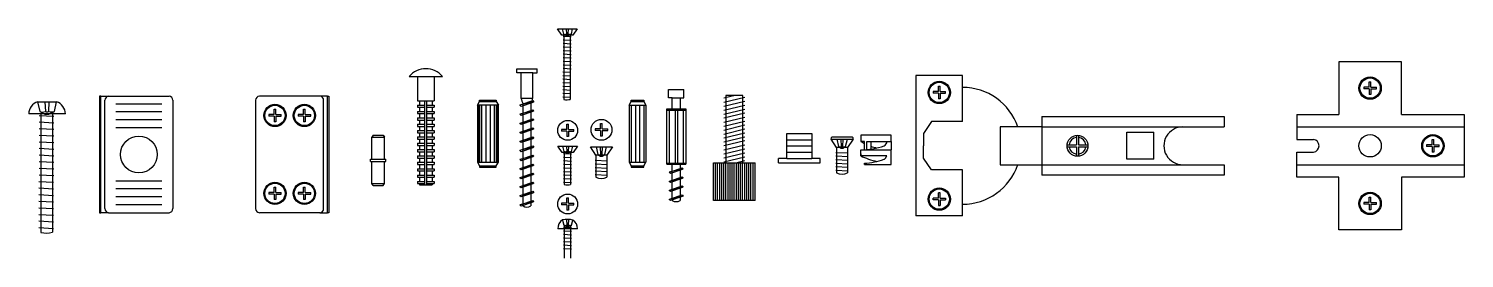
# Model space of a CAD drawing. Header units: inches. Extents: x 71 to 1987, y -506 to 120.
# Drawn here: x 71.23 to 105.52, y -169.9 to -164.43 of the extents above; entities that cross this region are included whole.
import ezdxf

# ---------------------------------------------------------------- set-up
doc = ezdxf.new("R2010")
doc.units = ezdxf.units.IN
doc.header["$MEASUREMENT"] = 0
doc.layers.add('INFO', color=2, linetype='Continuous', transparency=0.2)

msp = doc.modelspace()

# ---------------------------------------------------------------- linework, layer by layer
at = {"layer": 'INFO'}
for p, q in [((83.859, -164.426), (84.333, -164.426)), ((83.964, -164.582), (83.859, -164.426)), ((83.974, -164.426), (84.002, -164.552)), ((84.002, -164.552), (84.069, -164.587)), ((84.069, -164.426), (84.074, -164.552)), ((84.118, -164.552), (84.124, -164.426)), ((84.118, -164.587), (84.192, -164.552)), ((84.192, -164.552), (84.222, -164.426)), ((84.333, -164.426), (84.229, -164.582)), ((84.229, -164.582), (83.964, -164.582)), ((83.995, -164.602), (84.185, -164.612)), ((83.995, -164.687), (84.185, -164.697)), ((83.995, -164.772), (84.185, -164.782)), ((83.995, -164.857), (84.185, -164.867)), ((84.015, -164.582), (84.015, -166.111)), ((84.069, -164.587), (84.118, -164.587)), ((84.165, -164.582), (84.165, -166.109)), ((83.995, -164.941), (84.185, -164.951)), ((83.995, -165.027), (84.185, -165.037)), ((83.995, -165.112), (84.185, -165.122)), ((83.995, -165.197), (84.185, -165.207)), ((104.018, -165.217), (102.518, -165.217)), ((102.518, -165.217), (102.518, -166.467)), ((104.018, -166.467), (104.018, -165.217)), ((80.315, -165.567), (81.115, -165.567)), ((80.515, -165.567), (80.515, -166.147)), ((80.915, -165.567), (80.915, -166.147)), ((82.887, -165.481), (82.887, -165.381)), ((82.887, -165.381), (83.375, -165.381)), ((82.987, -165.481), (82.887, -165.481)), ((83.275, -165.481), (82.987, -165.481)), ((82.987, -165.481), (82.987, -166.081)), ((83.275, -166.081), (83.275, -165.481)), ((83.275, -165.481), (83.375, -165.481)), ((83.375, -165.481), (83.375, -165.381)), ((83.989, -165.453), (84.179, -165.463)), ((83.989, -165.538), (84.179, -165.548)), ((83.995, -165.283), (84.185, -165.292)), ((83.995, -165.368), (84.185, -165.378)), ((93.536, -165.544), (92.421, -165.544)), ((92.421, -165.544), (92.421, -168.889)), ((93.536, -166.639), (93.536, -165.544)), ((83.989, -165.623), (84.179, -165.633)), ((83.989, -165.708), (84.179, -165.717)), ((83.989, -165.793), (84.179, -165.803)), ((83.989, -165.878), (84.179, -165.888)), ((86.514, -166.074), (86.514, -165.876)), ((86.514, -165.876), (86.881, -165.876)), ((86.881, -166.074), (86.881, -165.876)), ((92.959, -165.925), (92.829, -165.925)), ((92.829, -165.925), (92.829, -165.965)), ((92.959, -165.925), (92.959, -165.795)), ((92.959, -165.795), (92.999, -165.795)), ((92.999, -165.925), (92.999, -165.795)), ((92.999, -165.925), (93.129, -165.925)), ((93.129, -165.965), (93.129, -165.925)), ((103.248, -165.822), (103.118, -165.822)), ((103.118, -165.822), (103.118, -165.862)), ((103.248, -165.862), (103.118, -165.862)), ((103.248, -165.822), (103.248, -165.692)), ((103.248, -165.692), (103.288, -165.692)), ((103.248, -165.862), (103.248, -165.992)), ((103.288, -165.822), (103.288, -165.692)), ((103.288, -165.822), (103.418, -165.822)), ((103.288, -165.862), (103.288, -165.992)), ((103.288, -165.862), (103.418, -165.862)), ((103.418, -165.862), (103.418, -165.822)), ((71.444, -166.166), (71.896, -166.166)), ((71.444, -166.166), (71.495, -166.399)), ((71.619, -166.166), (71.63, -166.399)), ((71.71, -166.399), (71.721, -166.166)), ((71.847, -166.399), (71.896, -166.166)), ((72.956, -166.035), (72.924, -166.035)), ((72.924, -166.035), (72.924, -168.812)), ((72.956, -168.812), (72.956, -166.035)), ((72.956, -166.035), (73.141, -166.035)), ((73.051, -168.714), (73.051, -166.132)), ((73.141, -166.035), (74.585, -166.035)), ((74.413, -166.223), (73.313, -166.223)), ((74.675, -166.132), (74.675, -168.714)), ((76.651, -166.132), (76.651, -168.714)), ((78.185, -166.035), (76.741, -166.035)), ((78.371, -166.035), (78.185, -166.035)), ((78.275, -168.714), (78.275, -166.132)), ((78.371, -168.812), (78.371, -166.035)), ((78.371, -166.035), (78.403, -166.035)), ((78.403, -166.035), (78.403, -168.812)), ((80.515, -166.147), (80.915, -166.147)), ((80.515, -166.249), (80.69, -166.249)), ((80.515, -166.249), (80.515, -166.299)), ((80.565, -166.147), (80.565, -166.249)), ((80.69, -168.147), (80.69, -166.147)), ((80.74, -168.147), (80.74, -166.147)), ((80.74, -166.249), (80.915, -166.249)), ((80.865, -166.147), (80.865, -166.249)), ((80.915, -166.249), (80.915, -166.299)), ((81.949, -166.248), (81.999, -166.159)), ((81.949, -166.248), (81.949, -167.605)), ((82.449, -166.248), (81.949, -166.248)), ((81.974, -166.248), (81.974, -167.605)), ((81.999, -166.159), (81.999, -166.126)), ((81.999, -166.126), (82.399, -166.126)), ((81.999, -166.159), (82.399, -166.159)), ((81.999, -166.248), (81.999, -167.605)), ((82.049, -166.248), (82.049, -167.605)), ((82.149, -166.248), (82.149, -167.605)), ((82.249, -166.248), (82.249, -167.605)), ((82.349, -166.248), (82.349, -167.605)), ((82.399, -166.126), (82.399, -166.159)), ((82.399, -166.159), (82.449, -166.248)), ((82.399, -166.248), (82.399, -167.605)), ((82.424, -166.248), (82.424, -167.605)), ((82.449, -167.605), (82.449, -166.248)), ((83.297, -166.167), (82.965, -166.25)), ((82.965, -166.25), (82.991, -166.235)), ((82.991, -166.276), (82.965, -166.25)), ((82.987, -166.081), (83.275, -166.081)), ((82.991, -166.235), (83.271, -166.14)), ((83.271, -166.182), (82.991, -166.276)), ((83.037, -168.65), (83.037, -166.219)), ((83.225, -166.219), (83.225, -168.65)), ((83.271, -166.14), (83.297, -166.167)), ((83.297, -166.167), (83.271, -166.182)), ((83.989, -165.963), (84.179, -165.973)), ((83.989, -166.049), (84.179, -166.059)), ((85.57, -166.248), (85.62, -166.159)), ((85.57, -166.248), (85.57, -167.605)), ((85.57, -166.248), (85.97, -166.248)), ((85.62, -166.159), (85.62, -166.126)), ((85.62, -166.126), (85.92, -166.126)), ((85.62, -166.159), (85.92, -166.159)), ((85.62, -166.248), (85.62, -167.605)), ((85.72, -166.248), (85.72, -167.605)), ((85.82, -166.248), (85.82, -167.605)), ((85.92, -166.126), (85.92, -166.159)), ((85.92, -166.159), (85.97, -166.248)), ((85.92, -166.248), (85.92, -167.605)), ((85.97, -166.248), (85.97, -167.605)), ((86.602, -166.074), (86.514, -166.074)), ((86.602, -166.338), (86.602, -166.074)), ((86.602, -166.074), (86.79, -166.074)), ((86.79, -166.074), (86.79, -166.338)), ((86.79, -166.074), (86.881, -166.074)), ((88.101, -166.021), (87.835, -166.085)), ((87.835, -166.18), (88.334, -166.06)), ((87.835, -166.274), (88.334, -166.154)), ((87.835, -166.369), (88.334, -166.249)), ((88.285, -166.021), (87.885, -166.021)), ((87.885, -166.021), (87.885, -167.621)), ((88.285, -167.621), (88.285, -166.021)), ((92.959, -165.965), (92.829, -165.965)), ((92.959, -165.965), (92.959, -166.095)), ((92.999, -166.095), (92.959, -166.095)), ((92.999, -165.965), (92.999, -166.095)), ((92.999, -165.965), (93.129, -165.965)), ((103.288, -165.992), (103.248, -165.992)), ((72.108, -166.454), (71.232, -166.454)), ((71.483, -166.492), (71.835, -166.511)), ((71.495, -166.399), (71.62, -166.464)), ((71.52, -166.454), (71.52, -169.282)), ((71.62, -166.464), (71.71, -166.464)), ((71.71, -166.464), (71.847, -166.399)), ((71.798, -166.454), (71.798, -169.28)), ((74.413, -166.411), (73.313, -166.411)), ((74.413, -166.6), (73.313, -166.6)), ((77.093, -166.473), (76.963, -166.473)), ((76.963, -166.473), (76.963, -166.513)), ((77.093, -166.513), (76.963, -166.513)), ((77.093, -166.473), (77.093, -166.343)), ((77.093, -166.343), (77.133, -166.343)), ((77.093, -166.513), (77.093, -166.643)), ((77.133, -166.473), (77.133, -166.343)), ((77.133, -166.473), (77.263, -166.473)), ((77.133, -166.513), (77.133, -166.643)), ((77.133, -166.513), (77.263, -166.513)), ((77.263, -166.513), (77.263, -166.473)), ((77.796, -166.473), (77.666, -166.473)), ((77.666, -166.473), (77.666, -166.513)), ((77.796, -166.513), (77.666, -166.513)), ((77.796, -166.473), (77.796, -166.343)), ((77.796, -166.343), (77.836, -166.343)), ((77.796, -166.513), (77.796, -166.643)), ((77.836, -166.473), (77.836, -166.343)), ((77.836, -166.473), (77.966, -166.473)), ((77.836, -166.513), (77.836, -166.643)), ((77.836, -166.513), (77.966, -166.513)), ((77.966, -166.513), (77.966, -166.473)), ((80.515, -166.299), (80.69, -166.299)), ((80.515, -166.4), (80.69, -166.4)), ((80.515, -166.4), (80.515, -166.45)), ((80.515, -166.45), (80.69, -166.45)), ((80.515, -166.552), (80.69, -166.552)), ((80.515, -166.552), (80.515, -166.602)), ((80.515, -166.602), (80.69, -166.602)), ((80.565, -166.299), (80.565, -166.4)), ((80.565, -166.45), (80.565, -166.552)), ((80.565, -166.602), (80.565, -166.703)), ((80.74, -166.299), (80.915, -166.299)), ((80.74, -166.4), (80.915, -166.4)), ((80.74, -166.45), (80.915, -166.45)), ((80.74, -166.552), (80.915, -166.552)), ((80.74, -166.602), (80.915, -166.602)), ((80.865, -166.299), (80.865, -166.4)), ((80.865, -166.45), (80.865, -166.552)), ((80.865, -166.602), (80.865, -166.703)), ((80.915, -166.4), (80.915, -166.45)), ((80.915, -166.552), (80.915, -166.602)), ((83.297, -166.383), (82.965, -166.466)), ((82.965, -166.466), (82.991, -166.451)), ((82.991, -166.492), (82.965, -166.466)), ((83.297, -166.599), (82.965, -166.682)), ((82.991, -166.451), (83.271, -166.357)), ((83.271, -166.398), (82.991, -166.492)), ((82.991, -166.667), (83.271, -166.573)), ((83.271, -166.614), (82.991, -166.708)), ((83.271, -166.357), (83.297, -166.383)), ((83.297, -166.383), (83.271, -166.398)), ((83.271, -166.573), (83.297, -166.599)), ((83.297, -166.599), (83.271, -166.614)), ((86.47, -167.658), (86.47, -166.338)), ((86.47, -166.338), (86.922, -166.338)), ((86.47, -166.366), (86.922, -166.366)), ((86.528, -166.366), (86.528, -167.63)), ((86.67, -166.366), (86.67, -167.63)), ((86.723, -166.366), (86.723, -167.63)), ((86.864, -166.366), (86.864, -167.63)), ((86.922, -166.338), (86.922, -167.658)), ((87.835, -166.463), (88.334, -166.343)), ((88.334, -166.438), (87.835, -166.558)), ((87.835, -166.652), (88.334, -166.532)), ((87.835, -166.747), (88.334, -166.627)), ((95.43, -166.516), (99.78, -166.516)), ((95.43, -166.516), (95.43, -167.917)), ((99.78, -166.516), (99.78, -166.767)), ((101.518, -166.467), (102.518, -166.467)), ((101.518, -166.467), (101.518, -166.767)), ((104.018, -166.467), (105.518, -166.467)), ((105.518, -166.467), (105.518, -167.967)), ((71.483, -166.648), (71.835, -166.666)), ((71.483, -166.806), (71.835, -166.824)), ((71.483, -166.963), (71.835, -166.982)), ((74.413, -166.788), (73.313, -166.788)), ((77.133, -166.643), (77.093, -166.643)), ((77.836, -166.643), (77.796, -166.643)), ((79.457, -166.964), (79.427, -167.014)), ((79.457, -166.964), (79.697, -166.964)), ((79.697, -166.964), (79.727, -167.014)), ((80.515, -166.703), (80.69, -166.703)), ((80.515, -166.703), (80.515, -166.753)), ((80.515, -166.753), (80.69, -166.753)), ((80.515, -166.854), (80.69, -166.854)), ((80.515, -166.854), (80.515, -166.904)), ((80.515, -166.904), (80.69, -166.904)), ((80.565, -166.753), (80.565, -166.854)), ((80.565, -166.904), (80.565, -167.006)), ((80.74, -166.703), (80.915, -166.703)), ((80.74, -166.753), (80.915, -166.753)), ((80.74, -166.854), (80.915, -166.854)), ((80.74, -166.904), (80.915, -166.904)), ((80.865, -166.753), (80.865, -166.854)), ((80.865, -166.904), (80.865, -167.006)), ((80.915, -166.703), (80.915, -166.753)), ((80.915, -166.854), (80.915, -166.904)), ((82.965, -166.682), (82.991, -166.667)), ((82.991, -166.708), (82.965, -166.682)), ((83.297, -166.815), (82.965, -166.898)), ((82.965, -166.898), (82.991, -166.883)), ((82.991, -166.925), (82.965, -166.898)), ((82.991, -166.883), (83.271, -166.789)), ((83.271, -166.83), (82.991, -166.925)), ((83.271, -166.789), (83.297, -166.815)), ((83.297, -166.815), (83.271, -166.83)), ((84.084, -166.829), (83.954, -166.829)), ((83.954, -166.829), (83.954, -166.869)), ((84.084, -166.869), (83.954, -166.869)), ((84.084, -166.829), (84.084, -166.699)), ((84.084, -166.699), (84.124, -166.699)), ((84.084, -166.869), (84.084, -166.999)), ((84.124, -166.829), (84.124, -166.699)), ((84.124, -166.829), (84.254, -166.829)), ((84.124, -166.869), (84.124, -166.999)), ((84.124, -166.869), (84.254, -166.869)), ((84.254, -166.869), (84.254, -166.829)), ((84.891, -166.816), (84.761, -166.816)), ((84.761, -166.816), (84.761, -166.856)), ((84.891, -166.856), (84.761, -166.856)), ((84.891, -166.816), (84.891, -166.686)), ((84.891, -166.686), (84.931, -166.686)), ((84.891, -166.856), (84.891, -166.986)), ((84.931, -166.816), (84.931, -166.686)), ((84.931, -166.816), (85.061, -166.816)), ((84.931, -166.856), (84.931, -166.986)), ((84.931, -166.856), (85.061, -166.856)), ((85.061, -166.856), (85.061, -166.816)), ((87.835, -166.841), (88.334, -166.721)), ((87.835, -166.936), (88.334, -166.816)), ((87.835, -167.03), (88.334, -166.91)), ((89.338, -167.521), (89.338, -166.921)), ((89.338, -166.921), (89.938, -166.921)), ((89.938, -166.921), (89.938, -167.521)), ((91.831, -166.962), (91.105, -166.962)), ((91.105, -166.962), (91.105, -167.112)), ((91.831, -167.112), (91.831, -166.962)), ((92.79, -166.639), (92.599, -166.921)), ((92.599, -166.921), (92.599, -167.217)), ((93.536, -166.639), (92.79, -166.639)), ((95.43, -166.767), (94.43, -166.767)), ((94.43, -166.767), (94.43, -167.667)), ((95.43, -166.767), (99.78, -166.767)), ((96.255, -166.968), (96.255, -167.192)), ((96.305, -166.968), (96.305, -167.192)), ((97.457, -167.539), (97.457, -166.894)), ((97.457, -166.894), (98.102, -166.894)), ((98.102, -167.539), (98.102, -166.894)), ((101.518, -166.767), (105.518, -166.767)), ((101.518, -166.767), (101.518, -167.067)), ((71.483, -167.119), (71.835, -167.138)), ((71.483, -167.277), (71.835, -167.295)), ((79.427, -167.539), (79.427, -167.014)), ((79.427, -167.014), (79.727, -167.014)), ((79.727, -167.539), (79.727, -167.014)), ((80.515, -167.006), (80.69, -167.006)), ((80.515, -167.006), (80.515, -167.056)), ((80.515, -167.056), (80.69, -167.056)), ((80.515, -167.157), (80.69, -167.157)), ((80.515, -167.157), (80.515, -167.207)), ((80.515, -167.207), (80.69, -167.207)), ((80.515, -167.309), (80.69, -167.309)), ((80.515, -167.309), (80.515, -167.359)), ((80.565, -167.056), (80.565, -167.157)), ((80.565, -167.207), (80.565, -167.309)), ((80.74, -167.006), (80.915, -167.006)), ((80.74, -167.056), (80.915, -167.056)), ((80.74, -167.157), (80.915, -167.157)), ((80.74, -167.207), (80.915, -167.207)), ((80.74, -167.309), (80.915, -167.309)), ((80.865, -167.056), (80.865, -167.157)), ((80.865, -167.207), (80.865, -167.309)), ((80.915, -167.006), (80.915, -167.056)), ((80.915, -167.157), (80.915, -167.207)), ((80.915, -167.309), (80.915, -167.359)), ((83.297, -167.031), (82.965, -167.115)), ((82.965, -167.115), (82.991, -167.099)), ((82.991, -167.141), (82.965, -167.115)), ((83.297, -167.248), (82.965, -167.331)), ((82.991, -167.099), (83.271, -167.005)), ((83.271, -167.047), (82.991, -167.141)), ((82.991, -167.316), (83.271, -167.221)), ((83.271, -167.263), (82.991, -167.357)), ((83.271, -167.005), (83.297, -167.031)), ((83.297, -167.031), (83.271, -167.047)), ((83.271, -167.221), (83.297, -167.248)), ((83.297, -167.248), (83.271, -167.263)), ((83.867, -167.225), (84.341, -167.225)), ((83.971, -167.38), (83.867, -167.225)), ((83.982, -167.225), (84.009, -167.351)), ((84.076, -167.225), (84.082, -167.351)), ((84.124, -166.999), (84.084, -166.999)), ((84.125, -167.351), (84.131, -167.225)), ((84.199, -167.351), (84.23, -167.225)), ((84.341, -167.225), (84.236, -167.38)), ((84.777, -167.442), (84.645, -167.245)), ((84.646, -167.245), (85.176, -167.245)), ((84.787, -167.245), (84.827, -167.426)), ((84.882, -167.245), (84.887, -167.423)), ((84.931, -166.986), (84.891, -166.986)), ((84.931, -167.423), (84.937, -167.245)), ((84.992, -167.425), (85.035, -167.245)), ((85.174, -167.245), (85.041, -167.442)), ((87.835, -167.125), (88.334, -167.005)), ((88.334, -167.099), (87.835, -167.219)), ((87.835, -167.314), (88.334, -167.194)), ((87.835, -167.408), (88.334, -167.288)), ((89.338, -167.071), (89.938, -167.071)), ((89.338, -167.221), (89.938, -167.221)), ((90.525, -167.254), (90.393, -167.057)), ((90.395, -167.057), (90.924, -167.057)), ((90.418, -167.002), (90.901, -167.002)), ((90.79, -167.254), (90.525, -167.254)), ((90.525, -167.254), (90.525, -167.862)), ((90.536, -167.057), (90.575, -167.237)), ((90.575, -167.237), (90.638, -167.273)), ((90.63, -167.057), (90.636, -167.235)), ((90.638, -167.273), (90.677, -167.273)), ((90.677, -167.273), (90.74, -167.237)), ((90.679, -167.235), (90.685, -167.057)), ((90.74, -167.237), (90.783, -167.057)), ((90.922, -167.057), (90.79, -167.254)), ((90.79, -167.254), (90.79, -167.862)), ((91.102, -167.458), (91.105, -167.312)), ((91.196, -167.112), (91.105, -167.112)), ((91.105, -167.312), (91.831, -167.312)), ((91.196, -167.312), (91.196, -167.112)), ((91.246, -167.312), (91.246, -167.112)), ((91.246, -167.112), (91.831, -167.112)), ((91.344, -167.112), (91.344, -167.312)), ((91.831, -167.112), (91.831, -167.312)), ((91.831, -167.662), (91.831, -167.312)), ((92.599, -167.512), (92.599, -167.217)), ((96.031, -167.192), (96.255, -167.192)), ((96.031, -167.242), (96.255, -167.242)), ((96.255, -167.242), (96.255, -167.465)), ((96.305, -167.192), (96.528, -167.192)), ((96.305, -167.242), (96.528, -167.242)), ((96.305, -167.242), (96.305, -167.465)), ((101.518, -167.067), (101.918, -167.067)), ((104.748, -167.197), (104.618, -167.197)), ((104.618, -167.197), (104.618, -167.237)), ((104.748, -167.237), (104.618, -167.237)), ((104.748, -167.197), (104.748, -167.067)), ((104.748, -167.067), (104.788, -167.067)), ((104.748, -167.237), (104.748, -167.367)), ((104.788, -167.197), (104.788, -167.067)), ((104.788, -167.197), (104.918, -167.197)), ((104.788, -167.237), (104.788, -167.367)), ((104.788, -167.237), (104.918, -167.237)), ((104.918, -167.237), (104.918, -167.197)), ((71.483, -167.435), (71.835, -167.453)), ((71.483, -167.593), (71.835, -167.611)), ((79.397, -167.539), (79.757, -167.539)), ((79.397, -167.589), (79.397, -167.539)), ((79.397, -167.589), (79.757, -167.589)), ((79.427, -168.114), (79.427, -167.589)), ((79.727, -168.114), (79.727, -167.589)), ((79.757, -167.589), (79.757, -167.539)), ((80.515, -167.359), (80.69, -167.359)), ((80.515, -167.46), (80.69, -167.46)), ((80.515, -167.46), (80.515, -167.51)), ((80.515, -167.51), (80.69, -167.51)), ((80.515, -167.611), (80.69, -167.611)), ((80.515, -167.611), (80.515, -167.661)), ((80.565, -167.359), (80.565, -167.46)), ((80.565, -167.51), (80.565, -167.611)), ((80.74, -167.359), (80.915, -167.359)), ((80.74, -167.46), (80.915, -167.46)), ((80.74, -167.51), (80.915, -167.51)), ((80.74, -167.611), (80.915, -167.611)), ((80.865, -167.359), (80.865, -167.46)), ((80.865, -167.51), (80.865, -167.611)), ((80.915, -167.46), (80.915, -167.51)), ((80.915, -167.611), (80.915, -167.661)), ((81.949, -167.605), (82.449, -167.605)), ((81.949, -167.605), (81.999, -167.694)), ((82.399, -167.694), (82.449, -167.605)), ((82.965, -167.331), (82.991, -167.316)), ((82.991, -167.357), (82.965, -167.331)), ((83.297, -167.464), (82.965, -167.547)), ((82.965, -167.547), (82.991, -167.532)), ((82.991, -167.573), (82.965, -167.547)), ((82.991, -167.532), (83.271, -167.438)), ((83.271, -167.479), (82.991, -167.573)), ((82.991, -167.748), (83.271, -167.654)), ((83.271, -167.438), (83.297, -167.464)), ((83.297, -167.464), (83.271, -167.479)), ((83.271, -167.654), (83.297, -167.68)), ((84.236, -167.38), (83.971, -167.38)), ((84.003, -167.401), (84.193, -167.411)), ((84.003, -167.486), (84.193, -167.495)), ((84.003, -167.571), (84.193, -167.581)), ((84.003, -167.656), (84.193, -167.666)), ((84.009, -167.351), (84.077, -167.386)), ((84.023, -167.38), (84.023, -168.142)), ((84.077, -167.386), (84.125, -167.386)), ((84.125, -167.386), (84.199, -167.351)), ((84.173, -167.38), (84.173, -168.142)), ((84.76, -167.561), (85.058, -167.577)), ((84.76, -167.647), (85.058, -167.662)), ((85.041, -167.442), (84.777, -167.442)), ((84.777, -167.442), (84.777, -167.966)), ((84.827, -167.426), (84.889, -167.462)), ((84.889, -167.462), (84.928, -167.462)), ((84.928, -167.462), (84.992, -167.425)), ((85.041, -167.442), (85.041, -167.966)), ((85.57, -167.605), (85.97, -167.605)), ((85.57, -167.605), (85.62, -167.694)), ((85.92, -167.694), (85.97, -167.605)), ((86.47, -167.63), (86.922, -167.63)), ((86.47, -167.658), (86.922, -167.658)), ((86.602, -168.52), (86.602, -167.658)), ((86.79, -167.658), (86.79, -168.52)), ((87.587, -168.521), (87.584, -167.621)), ((87.584, -167.621), (88.584, -167.621)), ((87.584, -167.621), (88.584, -167.621)), ((87.634, -168.521), (87.634, -167.621)), ((87.684, -168.521), (87.684, -167.621)), ((87.734, -168.521), (87.734, -167.621)), ((87.784, -168.521), (87.784, -167.621)), ((87.834, -168.521), (87.834, -167.621)), ((87.835, -167.503), (88.334, -167.382)), ((87.835, -167.597), (88.334, -167.477)), ((87.884, -168.521), (87.884, -167.621)), ((87.934, -168.521), (87.934, -167.621)), ((87.984, -168.521), (87.984, -167.621)), ((88.034, -168.521), (88.034, -167.621)), ((88.082, -168.521), (88.082, -167.621)), ((88.127, -167.621), (88.334, -167.571)), ((88.132, -168.521), (88.132, -167.621)), ((88.182, -168.521), (88.182, -167.621)), ((88.232, -168.521), (88.232, -167.621)), ((88.282, -168.521), (88.282, -167.621)), ((88.332, -168.521), (88.332, -167.621)), ((88.382, -168.521), (88.382, -167.621)), ((88.432, -168.521), (88.432, -167.621)), ((88.482, -168.521), (88.482, -167.621)), ((88.532, -168.521), (88.532, -167.621)), ((88.582, -168.521), (88.584, -167.621)), ((89.138, -167.621), (89.138, -167.521)), ((89.338, -167.521), (89.138, -167.521)), ((89.138, -167.621), (90.138, -167.621)), ((89.138, -167.621), (90.138, -167.621)), ((89.338, -167.371), (89.938, -167.371)), ((89.338, -167.521), (89.938, -167.521)), ((90.138, -167.521), (89.938, -167.521)), ((90.138, -167.621), (90.138, -167.521)), ((90.509, -167.373), (90.806, -167.388)), ((90.509, -167.458), (90.806, -167.474)), ((90.509, -167.543), (90.806, -167.559)), ((90.509, -167.629), (90.806, -167.644)), ((91.102, -167.412), (91.102, -167.458)), ((91.723, -167.458), (91.102, -167.458)), ((91.193, -167.662), (91.193, -167.633)), ((92.79, -167.794), (92.599, -167.512)), ((98.102, -167.539), (97.457, -167.539)), ((101.518, -167.667), (101.518, -167.367)), ((101.518, -167.367), (101.918, -167.367)), ((104.788, -167.367), (104.748, -167.367)), ((71.483, -167.75), (71.835, -167.769)), ((71.483, -167.908), (71.835, -167.926)), ((80.515, -167.661), (80.69, -167.661)), ((80.515, -167.763), (80.69, -167.763)), ((80.515, -167.763), (80.515, -167.813)), ((80.515, -167.813), (80.69, -167.813)), ((80.515, -167.914), (80.69, -167.914)), ((80.515, -167.914), (80.515, -167.964)), ((80.515, -167.964), (80.69, -167.964)), ((80.565, -167.661), (80.565, -167.763)), ((80.565, -167.813), (80.565, -167.914)), ((80.565, -167.964), (80.565, -168.065)), ((80.74, -167.661), (80.915, -167.661)), ((80.74, -167.763), (80.915, -167.763)), ((80.74, -167.813), (80.915, -167.813)), ((80.74, -167.914), (80.915, -167.914)), ((80.74, -167.964), (80.915, -167.964)), ((80.865, -167.661), (80.865, -167.763)), ((80.865, -167.813), (80.865, -167.914)), ((80.865, -167.964), (80.865, -168.065)), ((80.915, -167.763), (80.915, -167.813)), ((80.915, -167.914), (80.915, -167.964)), ((81.999, -167.694), (82.399, -167.694)), ((81.999, -167.694), (81.999, -167.726)), ((81.999, -167.726), (82.399, -167.726)), ((82.399, -167.726), (82.399, -167.694)), ((83.297, -167.68), (82.965, -167.763)), ((82.965, -167.763), (82.991, -167.748)), ((82.991, -167.789), (82.965, -167.763)), ((83.297, -167.896), (82.965, -167.979)), ((82.965, -167.979), (82.991, -167.964)), ((82.991, -168.006), (82.965, -167.979)), ((83.271, -167.695), (82.991, -167.789)), ((82.991, -167.964), (83.271, -167.87)), ((83.271, -167.911), (82.991, -168.006)), ((83.297, -167.68), (83.271, -167.695)), ((83.271, -167.87), (83.297, -167.896)), ((83.297, -167.896), (83.271, -167.911)), ((84.003, -167.74), (84.193, -167.75)), ((84.003, -167.826), (84.193, -167.835)), ((84.003, -167.911), (84.193, -167.921)), ((84.003, -167.996), (84.193, -168.006)), ((84.76, -167.732), (85.058, -167.747)), ((84.76, -167.817), (85.058, -167.833)), ((84.76, -167.902), (85.058, -167.918)), ((85.62, -167.694), (85.92, -167.694)), ((85.62, -167.694), (85.62, -167.726)), ((85.62, -167.726), (85.92, -167.726)), ((85.92, -167.726), (85.92, -167.694)), ((86.862, -167.766), (86.53, -167.849)), ((86.53, -167.849), (86.556, -167.834)), ((86.556, -167.875), (86.53, -167.849)), ((86.862, -167.982), (86.53, -168.065)), ((86.556, -167.834), (86.836, -167.74)), ((86.836, -167.781), (86.556, -167.875)), ((86.556, -168.05), (86.836, -167.956)), ((86.836, -167.997), (86.556, -168.092)), ((86.836, -167.74), (86.862, -167.766)), ((86.862, -167.766), (86.836, -167.781)), ((86.836, -167.956), (86.862, -167.982)), ((86.862, -167.982), (86.836, -167.997)), ((90.509, -167.714), (90.806, -167.729)), ((90.509, -167.799), (90.806, -167.815)), ((91.193, -167.662), (91.828, -167.662)), ((93.536, -167.794), (92.79, -167.794)), ((93.536, -168.889), (93.536, -167.794)), ((94.43, -167.667), (95.43, -167.667)), ((95.43, -167.667), (99.78, -167.667)), ((99.78, -167.917), (95.43, -167.917)), ((99.78, -167.667), (99.78, -167.917)), ((101.518, -167.967), (101.518, -167.667)), ((101.518, -167.667), (105.518, -167.667)), ((102.518, -167.967), (101.518, -167.967)), ((102.518, -169.217), (102.518, -167.967)), ((105.518, -167.967), (104.018, -167.967)), ((104.018, -167.967), (104.018, -169.217)), ((71.472, -168.065), (71.824, -168.084)), ((71.472, -168.223), (71.824, -168.241)), ((74.413, -168.059), (73.313, -168.059)), ((74.413, -168.247), (73.313, -168.247)), ((77.093, -168.331), (76.963, -168.331)), ((76.963, -168.331), (76.963, -168.371)), ((77.093, -168.331), (77.093, -168.201)), ((77.093, -168.201), (77.133, -168.201)), ((77.133, -168.331), (77.133, -168.201)), ((77.133, -168.331), (77.263, -168.331)), ((77.263, -168.371), (77.263, -168.331)), ((77.796, -168.331), (77.666, -168.331)), ((77.666, -168.331), (77.666, -168.371)), ((77.796, -168.331), (77.796, -168.201)), ((77.796, -168.201), (77.836, -168.201)), ((77.836, -168.331), (77.836, -168.201)), ((77.836, -168.331), (77.966, -168.331)), ((77.966, -168.371), (77.966, -168.331)), ((79.427, -168.114), (79.727, -168.114)), ((79.457, -168.164), (79.427, -168.114)), ((79.457, -168.164), (79.697, -168.164)), ((79.697, -168.164), (79.727, -168.114)), ((80.515, -168.065), (80.69, -168.065)), ((80.515, -168.065), (80.515, -168.115)), ((80.515, -168.115), (80.69, -168.115)), ((80.565, -168.115), (80.565, -168.147)), ((80.565, -168.147), (80.865, -168.147)), ((80.74, -168.065), (80.915, -168.065)), ((80.74, -168.115), (80.915, -168.115)), ((80.865, -168.115), (80.865, -168.147)), ((80.915, -168.065), (80.915, -168.115)), ((83.297, -168.112), (82.965, -168.196)), ((82.965, -168.196), (82.991, -168.18)), ((82.991, -168.222), (82.965, -168.196)), ((83.297, -168.329), (82.965, -168.412)), ((82.991, -168.18), (83.271, -168.086)), ((83.271, -168.127), (82.991, -168.222)), ((82.991, -168.397), (83.271, -168.302)), ((83.271, -168.344), (82.991, -168.438)), ((83.271, -168.086), (83.297, -168.112)), ((83.297, -168.112), (83.271, -168.127)), ((83.271, -168.302), (83.297, -168.329)), ((83.297, -168.329), (83.271, -168.344)), ((84.003, -168.081), (84.193, -168.091)), ((86.53, -168.065), (86.556, -168.05)), ((86.556, -168.092), (86.53, -168.065)), ((86.862, -168.198), (86.53, -168.282)), ((86.53, -168.282), (86.556, -168.266)), ((86.556, -168.308), (86.53, -168.282)), ((86.556, -168.266), (86.836, -168.172)), ((86.836, -168.214), (86.556, -168.308)), ((86.836, -168.172), (86.862, -168.198)), ((86.862, -168.198), (86.836, -168.214)), ((92.959, -168.468), (92.959, -168.338)), ((92.999, -168.338), (92.959, -168.338)), ((92.999, -168.468), (92.999, -168.338)), ((71.472, -168.381), (71.824, -168.399)), ((71.472, -168.537), (71.824, -168.555)), ((74.413, -168.435), (73.313, -168.435)), ((74.413, -168.624), (73.313, -168.624)), ((77.093, -168.371), (76.963, -168.371)), ((77.093, -168.371), (77.093, -168.501)), ((77.133, -168.501), (77.093, -168.501)), ((77.133, -168.371), (77.133, -168.501)), ((77.133, -168.371), (77.263, -168.371)), ((77.796, -168.371), (77.666, -168.371)), ((77.796, -168.371), (77.796, -168.501)), ((77.836, -168.501), (77.796, -168.501)), ((77.836, -168.371), (77.836, -168.501)), ((77.836, -168.371), (77.966, -168.371)), ((82.965, -168.412), (82.991, -168.397)), ((82.991, -168.438), (82.965, -168.412)), ((83.297, -168.545), (82.965, -168.628)), ((82.965, -168.628), (82.991, -168.613)), ((82.991, -168.654), (82.965, -168.628)), ((82.991, -168.613), (83.271, -168.519)), ((83.271, -168.56), (82.991, -168.654)), ((83.271, -168.519), (83.297, -168.545)), ((83.297, -168.545), (83.271, -168.56)), ((84.084, -168.585), (83.954, -168.585)), ((83.954, -168.585), (83.954, -168.625)), ((84.084, -168.625), (83.954, -168.625)), ((84.084, -168.585), (84.084, -168.455)), ((84.084, -168.455), (84.124, -168.455)), ((84.084, -168.625), (84.084, -168.755)), ((84.124, -168.585), (84.124, -168.455)), ((84.124, -168.585), (84.254, -168.585)), ((84.124, -168.625), (84.124, -168.755)), ((84.124, -168.625), (84.254, -168.625)), ((84.254, -168.625), (84.254, -168.585)), ((86.862, -168.415), (86.53, -168.498)), ((86.53, -168.498), (86.556, -168.483)), ((86.556, -168.524), (86.53, -168.498)), ((86.556, -168.483), (86.836, -168.388)), ((86.836, -168.43), (86.556, -168.524)), ((86.836, -168.388), (86.862, -168.415)), ((86.862, -168.415), (86.836, -168.43)), ((88.582, -168.521), (87.587, -168.521)), ((92.959, -168.468), (92.829, -168.468)), ((92.829, -168.508), (92.829, -168.468)), ((92.959, -168.508), (92.829, -168.508)), ((92.959, -168.508), (92.959, -168.638)), ((92.959, -168.638), (92.999, -168.638)), ((92.999, -168.468), (93.129, -168.468)), ((92.999, -168.508), (92.999, -168.638)), ((92.999, -168.508), (93.129, -168.508)), ((93.129, -168.468), (93.129, -168.508)), ((103.248, -168.572), (103.118, -168.572)), ((103.118, -168.572), (103.118, -168.612)), ((103.248, -168.612), (103.118, -168.612)), ((103.248, -168.572), (103.248, -168.442)), ((103.248, -168.442), (103.288, -168.442)), ((103.248, -168.612), (103.248, -168.742)), ((103.288, -168.572), (103.288, -168.442)), ((103.288, -168.572), (103.418, -168.572)), ((103.288, -168.612), (103.288, -168.742)), ((103.288, -168.612), (103.418, -168.612)), ((103.418, -168.612), (103.418, -168.572)), ((71.472, -168.694), (71.824, -168.713)), ((71.472, -168.852), (71.824, -168.871)), ((71.472, -169.01), (71.824, -169.028)), ((72.924, -168.812), (72.956, -168.812)), ((73.141, -168.812), (72.956, -168.812)), ((73.141, -168.812), (74.585, -168.812)), ((78.185, -168.812), (76.741, -168.812)), ((78.185, -168.812), (78.371, -168.812)), ((78.403, -168.812), (78.371, -168.812)), ((83.983, -168.987), (84.009, -169.107)), ((84.076, -168.972), (84.082, -169.107)), ((84.124, -168.755), (84.084, -168.755)), ((84.125, -169.107), (84.132, -168.972)), ((84.199, -169.107), (84.228, -168.988)), ((93.536, -168.889), (92.421, -168.889)), ((103.288, -168.742), (103.248, -168.742)), ((71.472, -169.168), (71.824, -169.186)), ((84.341, -169.197), (83.867, -169.197)), ((84.003, -169.158), (84.193, -169.168)), ((84.003, -169.242), (84.193, -169.252)), ((84.003, -169.327), (84.193, -169.337)), ((84.009, -169.107), (84.077, -169.143)), ((84.023, -169.137), (84.023, -169.898)), ((84.077, -169.143), (84.125, -169.143)), ((84.125, -169.143), (84.199, -169.107)), ((84.173, -169.137), (84.173, -169.898)), ((104.018, -169.217), (102.518, -169.217)), ((84.003, -169.413), (84.193, -169.423)), ((84.003, -169.497), (84.193, -169.507)), ((84.003, -169.582), (84.193, -169.592)), ((84.003, -169.668), (84.193, -169.677))]:
    msp.add_line(p, q, dxfattribs=at)
for centre, radius in [((103.268, -165.842), 0.266), ((103.268, -165.842), 0.244), ((103.268, -165.842), 0.242), ((92.979, -165.945), 0.266), ((92.979, -165.945), 0.244), ((92.979, -165.945), 0.242), ((77.113, -166.493), 0.266), ((77.113, -166.493), 0.244), ((77.113, -166.493), 0.242), ((77.816, -166.493), 0.266), ((77.816, -166.493), 0.244), ((77.816, -166.493), 0.242), ((84.104, -166.849), 0.237), ((84.911, -166.836), 0.249), ((96.28, -167.217), 0.25), ((103.268, -167.217), 0.266), ((104.768, -167.217), 0.266), ((104.768, -167.217), 0.244), ((73.863, -167.423), 0.438), ((104.768, -167.217), 0.242), ((77.113, -168.351), 0.266), ((77.113, -168.351), 0.244), ((77.113, -168.351), 0.242), ((77.816, -168.351), 0.266), ((77.816, -168.351), 0.244), ((77.816, -168.351), 0.242), ((92.979, -168.488), 0.266), ((92.979, -168.488), 0.244), ((92.979, -168.488), 0.242), ((103.268, -168.592), 0.266), ((84.104, -168.605), 0.237), ((103.268, -168.592), 0.244), ((103.268, -168.592), 0.242)]:
    msp.add_circle(centre, radius, dxfattribs=at)
for centre, radius, start, end in [((84.038, -164.469), 0.0909, 246.4373, 293.5627), ((84.096, -164.519), 0.0393, 236.6577, 303.3423), ((84.155, -164.449), 0.11, 250.2268, 289.7732), ((80.715, -165.903), 0.522, 40.0295, 139.9705), ((93.536, -167.217), 1.393, 18.8424, 90), ((71.543, -166.461), 0.311, 108.444, 178.6688), ((71.797, -166.461), 0.311, 1.3312, 71.556), ((73.15, -166.133), 0.0985, 94.9741, 179.5617), ((74.577, -166.133), 0.0985, 0.4383, 85.0259), ((76.75, -166.133), 0.0985, 94.9741, 179.5617), ((78.177, -166.133), 0.0985, 0.4383, 85.0259), ((83.745, -165.881), 0.784, 194.8105, 205.5719), ((82.517, -165.881), 0.784, 334.4281, 345.1895), ((84.087, -165.787), 0.332, 257.4895, 283.6111), ((71.562, -166.244), 0.168, 246.4373, 293.5627), ((71.67, -166.338), 0.0727, 236.6577, 303.3423), ((71.778, -166.208), 0.203, 250.2268, 289.7732), ((98.793, -167.217), 0.45, 89.4905, 270.5095), ((90.445, -167.048), 0.0532, 121.272, 189.9484), ((90.604, -167.192), 0.0534, 237.6167, 307.0625), ((90.658, -167.218), 0.0276, 217.6141, 322.3859), ((90.711, -167.187), 0.0581, 236.7855, 296.5918), ((90.87, -167.048), 0.0532, 350.0516, 58.728), ((91.818, -165.915), 1.394, 239.2321, 243.4862), ((91.117, -165.691), 1.622, 269.5847, 289.6566), ((91.818, -165.915), 1.394, 250.111, 256.3604), ((91.611, -167.113), 0.116, 296.0209, 0.6121), ((96.28, -167.217), 0.2, 97.1808, 172.8192), ((96.28, -167.217), 0.2, 187.1808, 262.8192), ((96.28, -167.217), 0.2, 7.1808, 82.8192), ((96.28, -167.217), 0.2, 277.1808, 352.8192), ((101.896, -167.217), 0.152, 278.2687, 81.7313), ((84.046, -167.267), 0.0909, 246.4373, 293.5627), ((84.103, -167.318), 0.0393, 236.6577, 303.3423), ((84.162, -167.247), 0.11, 250.2268, 289.7732), ((84.855, -167.381), 0.0534, 237.6167, 307.0625), ((84.909, -167.406), 0.0276, 217.6141, 322.3859), ((84.962, -167.375), 0.0581, 236.7855, 296.5918), ((92.083, -165.25), 2.416, 246.0405, 255.6993), ((91.11, -165.992), 1.642, 272.8997, 289.5506), ((91.606, -167.434), 0.119, 296.6342, 348.3217), ((84.909, -167.69), 0.306, 244.3722, 295.6278), ((90.658, -167.587), 0.306, 244.3722, 295.6278), ((93.536, -167.217), 1.393, 270, 341.1589), ((84.098, -167.845), 0.306, 255.808, 284.192), ((83.131, -168.517), 0.162, 234.753, 305.247), ((86.696, -168.387), 0.162, 234.753, 305.247), ((73.15, -168.714), 0.0985, 180.4383, 265.0259), ((74.577, -168.714), 0.0985, 274.9741, 359.5617), ((76.75, -168.714), 0.0985, 180.4383, 265.0259), ((78.177, -168.714), 0.0985, 274.9741, 359.5617), ((84.104, -169.19), 0.237, 120.6656, 181.634), ((84.102, -169.447), 0.476, 74.6274, 104.4746), ((84.104, -169.19), 0.237, 358.366, 58.4364), ((71.653, -168.683), 0.614, 257.4895, 283.6111), ((84.046, -169.024), 0.0909, 246.4373, 293.5627), ((84.103, -169.075), 0.0393, 236.6577, 303.3423), ((84.162, -169.004), 0.11, 250.2268, 289.7732)]:
    msp.add_arc(centre, radius, start, end, dxfattribs=at)

doc.saveas('drawing.dxf')
